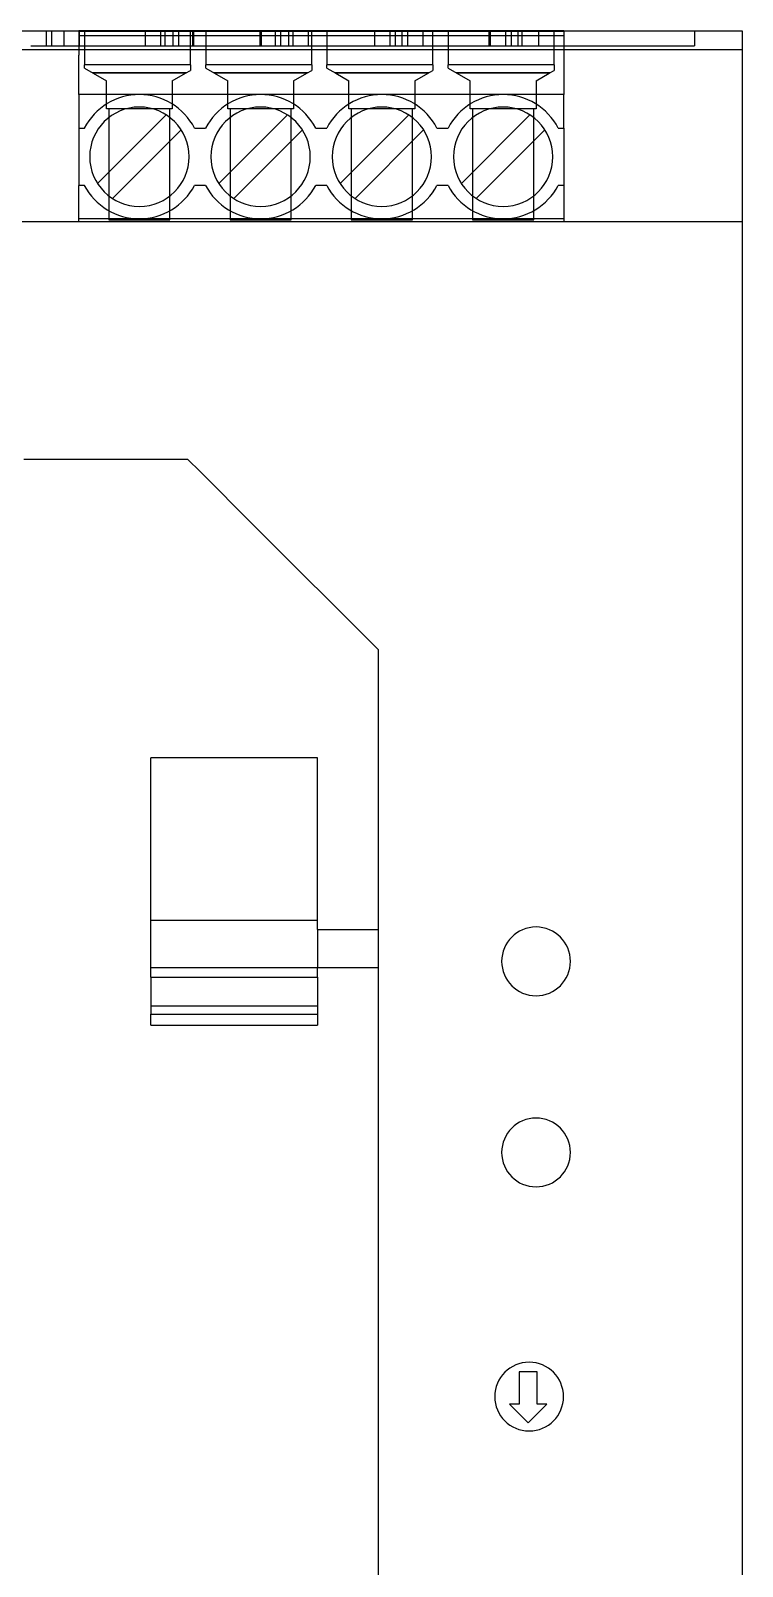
# Model space of a CAD drawing. Header units: inches. Extents: x -8 to 28.4, y -30 to 31.2.
# Drawn here: x 1.597 to 3.064, y 11.437 to 14.604 of the extents above; entities that cross this region are included whole.
import ezdxf

# ---------------------------------------------------------------- set-up
doc = ezdxf.new("R2010")
doc.units = ezdxf.units.IN
doc.header["$MEASUREMENT"] = 0
for name, color, linetype in [('MAIN-1', 7, 'Continuous'), ('MAIN-2', 7, 'Continuous'), ('PSYMS', 7, 'Continuous')]:
    doc.layers.add(name, color=color, linetype=linetype)

# ---------------------------------------------------------------- blocks, each defined once
blk = doc.blocks.new('2866776')
at = {"layer": 'MAIN-1'}
for p, q in [((0, 5.1215), (2.1752, 5.1215)), ((2.1752, 5.1215), (2.1752, 5.0712)), ((3.1752, 5.1215), (2.1752, 5.1215)), ((2.1752, 5.1203), (3.1752, 5.1203)), ((3.1752, 5.1108), (2.1752, 5.1108)), ((3.1752, 5.1215), (3.5433, 5.1215)), ((3.1752, 5.1215), (3.1752, 5.0712)), ((3.5433, 5.1215), (3.5433, 4.7278)), ((2.1752, 4.99), (2.1752, 5.0712)), ((3.1752, 5.0712), (3.1752, 4.99)), ((3.1752, 4.99), (2.1752, 4.99)), ((2.1752, 4.99), (2.1752, 4.9207)), ((3.1752, 4.9207), (3.1752, 4.99)), ((2.2141, 4.8062), (2.3556, 4.9477)), ((2.4641, 4.8062), (2.6056, 4.9477)), ((2.7141, 4.8062), (2.8556, 4.9477)), ((2.9641, 4.8062), (3.1056, 4.9477)), ((2.1752, 4.9207), (2.1752, 4.8026)), ((2.1752, 4.9207), (2.1867, 4.9207)), ((2.3863, 4.9171), (2.2448, 4.7756)), ((2.4137, 4.9207), (2.4367, 4.9207)), ((2.6363, 4.9171), (2.4948, 4.7756)), ((2.6637, 4.9207), (2.6867, 4.9207)), ((2.8863, 4.9171), (2.7448, 4.7756)), ((2.9137, 4.9207), (2.9367, 4.9207)), ((3.1363, 4.9171), (2.9948, 4.7756)), ((3.1637, 4.9207), (3.1752, 4.9207)), ((3.1752, 4.9207), (3.1752, 4.8026)), ((2.1752, 4.7337), (2.1752, 4.8026)), ((2.1867, 4.8026), (2.1752, 4.8026)), ((2.4367, 4.8026), (2.4137, 4.8026)), ((2.6867, 4.8026), (2.6637, 4.8026)), ((2.9367, 4.8026), (2.9137, 4.8026)), ((3.1752, 4.8026), (3.1637, 4.8026)), ((3.1752, 4.8026), (3.1752, 4.7337)), ((0, 4.7278), (3.5433, 4.7278)), ((2.1752, 4.7278), (2.1752, 4.7337)), ((2.3002, 4.7337), (2.1752, 4.7337)), ((2.5502, 4.7337), (2.3002, 4.7337)), ((2.8002, 4.7337), (2.5502, 4.7337)), ((3.0502, 4.7337), (2.8002, 4.7337)), ((3.1752, 4.7337), (3.0502, 4.7337)), ((3.1752, 4.7337), (3.1752, 4.7278)), ((3.5433, 4.7278), (3.5433, 0.6333)), ((3.0833, 2.3554), (3.0833, 2.2888)), ((3.1207, 2.3554), (3.0833, 2.3554)), ((3.1207, 2.2888), (3.1207, 2.3554)), ((3.0636, 2.2888), (3.102, 2.2504)), ((3.0833, 2.2888), (3.0636, 2.2888)), ((3.102, 2.2504), (3.1404, 2.2888)), ((3.1404, 2.2888), (3.1207, 2.2888))]:
    blk.add_line(p, q, dxfattribs=at)
for centre, radius, start, end in [((2.3002, 4.8617), 0.128, 90, 152.5136), ((2.3002, 4.8617), 0.128, 27.4864, 90), ((2.5502, 4.8617), 0.128, 90, 152.5136), ((2.5502, 4.8617), 0.128, 27.4864, 90), ((2.8002, 4.8617), 0.128, 90, 152.5136), ((2.8002, 4.8617), 0.128, 27.4864, 90), ((3.0502, 4.8617), 0.128, 90, 152.5136), ((3.0502, 4.8617), 0.128, 27.4864, 90), ((2.3002, 4.8617), 0.1024, 0, 180), ((2.5502, 4.8617), 0.1024, 0, 180), ((2.8002, 4.8617), 0.1024, 0, 180), ((3.0502, 4.8617), 0.1024, 0, 180), ((2.3002, 4.8617), 0.1024, 180, 0), ((2.5502, 4.8617), 0.1024, 180, 0), ((2.8002, 4.8617), 0.1024, 180, 0), ((3.0502, 4.8617), 0.1024, 180, 0), ((2.3002, 4.8617), 0.128, 207.4864, 270), ((2.3002, 4.8617), 0.128, 270, 332.5136), ((2.5502, 4.8617), 0.128, 207.4864, 270), ((2.5502, 4.8617), 0.128, 270, 332.5136), ((2.8002, 4.8617), 0.128, 207.4864, 270), ((2.8002, 4.8617), 0.128, 270, 332.5136), ((3.0502, 4.8617), 0.128, 207.4864, 270), ((3.0502, 4.8617), 0.128, 270, 332.5136), ((3.1181, 3.2022), 0.0709, 0, 180), ((3.1181, 3.2022), 0.0709, 180, 0), ((3.1181, 2.8081), 0.0709, 0, 180), ((3.1181, 2.8081), 0.0709, 180, 0), ((3.1039, 2.3046), 0.0709, 0, 180), ((3.1039, 2.3046), 0.0709, 180, 0)]:
    blk.add_arc(centre, radius, start, end, dxfattribs=at)
at = {"layer": 'MAIN-2'}
for p, q in [((2.1077, 5.1215), (2.1077, 5.09)), ((2.1077, 5.1215), (2.1077, 5.09)), ((2.1077, 5.1215), (2.1077, 5.09)), ((2.1077, 5.1215), (2.1077, 5.09)), ((2.1077, 5.1215), (2.1077, 5.09)), ((2.1077, 5.1215), (2.1077, 5.09)), ((2.1077, 5.1215), (2.1077, 5.09)), ((2.1077, 5.1215), (2.1077, 5.09)), ((2.1077, 5.1215), (2.1077, 5.09)), ((2.1077, 5.1215), (2.1077, 5.09)), ((2.1077, 5.1215), (2.1077, 5.09)), ((2.1191, 5.1215), (2.1191, 5.09)), ((2.1443, 5.1215), (2.1443, 5.09)), ((2.1443, 5.1215), (2.1443, 5.09)), ((2.1443, 5.1215), (2.1443, 5.09)), ((2.1443, 5.1215), (2.1443, 5.09)), ((2.1443, 5.1215), (2.1443, 5.09)), ((2.1443, 5.1215), (2.1443, 5.09)), ((2.1443, 5.1215), (2.1443, 5.09)), ((2.1443, 5.1215), (2.1443, 5.09)), ((2.1443, 5.1215), (2.1443, 5.09)), ((2.1443, 5.1215), (2.1443, 5.09)), ((2.1443, 5.1215), (2.1443, 5.09)), ((2.1752, 5.1215), (2.1752, 5.1215)), ((2.1752, 5.1203), (2.1752, 5.1203)), ((2.1759, 5.1215), (2.1759, 5.09)), ((2.1759, 5.1215), (2.1759, 5.09)), ((2.1759, 5.1215), (2.1759, 5.09)), ((2.1759, 5.1215), (2.1759, 5.09)), ((2.1759, 5.1215), (2.1759, 5.09)), ((2.1759, 5.1215), (2.1759, 5.09)), ((2.1759, 5.1215), (2.1759, 5.09)), ((2.1759, 5.1215), (2.1759, 5.09)), ((2.1759, 5.1215), (2.1759, 5.09)), ((2.1759, 5.1215), (2.1759, 5.09)), ((2.1759, 5.1215), (2.1759, 5.09)), ((2.1759, 5.1215), (2.1759, 5.09)), ((2.1759, 5.1215), (2.1759, 5.09)), ((2.1759, 5.1215), (2.1759, 5.09)), ((2.1759, 5.1215), (2.1759, 5.09)), ((2.1759, 5.1215), (2.1759, 5.09)), ((2.1759, 5.1215), (2.1759, 5.09)), ((2.1759, 5.1215), (2.1759, 5.09)), ((2.1759, 5.1215), (2.1759, 5.09)), ((2.1759, 5.1215), (2.1759, 5.09)), ((2.1759, 5.1215), (2.1759, 5.09)), ((2.1759, 5.1215), (2.1759, 5.09)), ((2.1759, 5.1215), (2.1759, 5.09)), ((2.187, 5.1203), (2.187, 5.1203)), ((2.187, 5.1203), (2.187, 5.0511)), ((2.3123, 5.1215), (2.3123, 5.09)), ((2.3123, 5.1215), (2.3123, 5.09)), ((2.3123, 5.1215), (2.3123, 5.09)), ((2.3123, 5.1215), (2.3123, 5.09)), ((2.3123, 5.1215), (2.3123, 5.09)), ((2.3123, 5.1215), (2.3123, 5.09)), ((2.3123, 5.1215), (2.3123, 5.09)), ((2.3123, 5.1215), (2.3123, 5.09)), ((2.3123, 5.1215), (2.3123, 5.09)), ((2.3123, 5.1215), (2.3123, 5.09)), ((2.3123, 5.1215), (2.3123, 5.09)), ((2.3123, 5.1215), (2.3123, 5.09)), ((2.3123, 5.1215), (2.3123, 5.09)), ((2.3123, 5.1215), (2.3123, 5.09)), ((2.3123, 5.1215), (2.3123, 5.09)), ((2.3123, 5.1215), (2.3123, 5.09)), ((2.3123, 5.1215), (2.3123, 5.09)), ((2.3123, 5.1215), (2.3123, 5.09)), ((2.3123, 5.1215), (2.3123, 5.09)), ((2.3123, 5.1215), (2.3123, 5.09)), ((2.3123, 5.1215), (2.3123, 5.09)), ((2.3123, 5.1215), (2.3123, 5.09)), ((2.3123, 5.1215), (2.3123, 5.09)), ((2.3439, 5.1215), (2.3439, 5.09)), ((2.3439, 5.1215), (2.3439, 5.09)), ((2.3439, 5.1215), (2.3439, 5.09)), ((2.3439, 5.1215), (2.3439, 5.09)), ((2.3439, 5.1215), (2.3439, 5.09)), ((2.3439, 5.1215), (2.3439, 5.09)), ((2.3439, 5.1215), (2.3439, 5.09)), ((2.3439, 5.1215), (2.3439, 5.09)), ((2.3439, 5.1215), (2.3439, 5.09)), ((2.3439, 5.1215), (2.3439, 5.09)), ((2.3439, 5.1215), (2.3439, 5.09)), ((2.3529, 5.1215), (2.3529, 5.09)), ((2.3691, 5.1215), (2.3691, 5.09)), ((2.3805, 5.1215), (2.3805, 5.09)), ((2.3805, 5.1215), (2.3805, 5.09)), ((2.3805, 5.1215), (2.3805, 5.09)), ((2.3805, 5.1215), (2.3805, 5.09)), ((2.3805, 5.1215), (2.3805, 5.09)), ((2.3805, 5.1215), (2.3805, 5.09)), ((2.3805, 5.1215), (2.3805, 5.09)), ((2.3805, 5.1215), (2.3805, 5.09)), ((2.3805, 5.1215), (2.3805, 5.09)), ((2.3805, 5.1215), (2.3805, 5.09)), ((2.3805, 5.1215), (2.3805, 5.09)), ((2.4055, 5.1203), (2.4055, 5.1203)), ((2.4055, 5.0511), (2.4055, 5.1203)), ((2.4097, 5.1215), (2.4097, 5.09)), ((2.4121, 5.1215), (2.4121, 5.09)), ((2.4121, 5.1215), (2.4121, 5.09)), ((2.4121, 5.1215), (2.4121, 5.09)), ((2.4121, 5.1215), (2.4121, 5.09)), ((2.4121, 5.1215), (2.4121, 5.09)), ((2.4121, 5.1215), (2.4121, 5.09)), ((2.4121, 5.1215), (2.4121, 5.09)), ((2.4121, 5.1215), (2.4121, 5.09)), ((2.4121, 5.1215), (2.4121, 5.09)), ((2.4121, 5.1215), (2.4121, 5.09)), ((2.4121, 5.1215), (2.4121, 5.09)), ((2.4121, 5.1215), (2.4121, 5.09)), ((2.4121, 5.1215), (2.4121, 5.09)), ((2.4121, 5.1215), (2.4121, 5.09)), ((2.4121, 5.1215), (2.4121, 5.09)), ((2.4121, 5.1215), (2.4121, 5.09)), ((2.4121, 5.1215), (2.4121, 5.09)), ((2.4121, 5.1215), (2.4121, 5.09)), ((2.4121, 5.1215), (2.4121, 5.09)), ((2.4121, 5.1215), (2.4121, 5.09)), ((2.4121, 5.1215), (2.4121, 5.09)), ((2.4121, 5.1215), (2.4121, 5.09)), ((2.437, 5.1203), (2.437, 5.1203)), ((2.437, 5.1203), (2.437, 5.0511)), ((2.5485, 5.1215), (2.5485, 5.09)), ((2.5485, 5.1215), (2.5485, 5.09)), ((2.5485, 5.1215), (2.5485, 5.09)), ((2.5485, 5.1215), (2.5485, 5.09)), ((2.5485, 5.1215), (2.5485, 5.09)), ((2.5485, 5.1215), (2.5485, 5.09)), ((2.5485, 5.1215), (2.5485, 5.09)), ((2.5485, 5.1215), (2.5485, 5.09)), ((2.5485, 5.1215), (2.5485, 5.09)), ((2.5485, 5.1215), (2.5485, 5.09)), ((2.5485, 5.1215), (2.5485, 5.09)), ((2.5485, 5.1215), (2.5485, 5.09)), ((2.5485, 5.1215), (2.5485, 5.09)), ((2.5485, 5.1215), (2.5485, 5.09)), ((2.5485, 5.1215), (2.5485, 5.09)), ((2.5485, 5.1215), (2.5485, 5.09)), ((2.5485, 5.1215), (2.5485, 5.09)), ((2.5485, 5.1215), (2.5485, 5.09)), ((2.5485, 5.1215), (2.5485, 5.09)), ((2.5485, 5.1215), (2.5485, 5.09)), ((2.5485, 5.1215), (2.5485, 5.09)), ((2.5485, 5.1215), (2.5485, 5.09)), ((2.551, 5.1215), (2.551, 5.09)), ((2.5802, 5.1215), (2.5802, 5.09)), ((2.5802, 5.1215), (2.5802, 5.09)), ((2.5802, 5.1215), (2.5802, 5.09)), ((2.5802, 5.1215), (2.5802, 5.09)), ((2.5802, 5.1215), (2.5802, 5.09)), ((2.5802, 5.1215), (2.5802, 5.09)), ((2.5802, 5.1215), (2.5802, 5.09)), ((2.5802, 5.1215), (2.5802, 5.09)), ((2.5802, 5.1215), (2.5802, 5.09)), ((2.5802, 5.1215), (2.5802, 5.09)), ((2.5802, 5.1215), (2.5802, 5.09)), ((2.5915, 5.1215), (2.5915, 5.09)), ((2.6078, 5.1215), (2.6078, 5.09)), ((2.6167, 5.1215), (2.6167, 5.09)), ((2.6167, 5.1215), (2.6167, 5.09)), ((2.6167, 5.1215), (2.6167, 5.09)), ((2.6167, 5.1215), (2.6167, 5.09)), ((2.6167, 5.1215), (2.6167, 5.09)), ((2.6167, 5.1215), (2.6167, 5.09)), ((2.6167, 5.1215), (2.6167, 5.09)), ((2.6167, 5.1215), (2.6167, 5.09)), ((2.6167, 5.1215), (2.6167, 5.09)), ((2.6167, 5.1215), (2.6167, 5.09)), ((2.6167, 5.1215), (2.6167, 5.09)), ((2.6483, 5.1215), (2.6483, 5.09)), ((2.6483, 5.1215), (2.6483, 5.09)), ((2.6483, 5.1215), (2.6483, 5.09)), ((2.6483, 5.1215), (2.6483, 5.09)), ((2.6483, 5.1215), (2.6483, 5.09)), ((2.6483, 5.1215), (2.6483, 5.09)), ((2.6483, 5.1215), (2.6483, 5.09)), ((2.6483, 5.1215), (2.6483, 5.09)), ((2.6483, 5.1215), (2.6483, 5.09)), ((2.6483, 5.1215), (2.6483, 5.09)), ((2.6483, 5.1215), (2.6483, 5.09)), ((2.6483, 5.1215), (2.6483, 5.09)), ((2.6483, 5.1215), (2.6483, 5.09)), ((2.6483, 5.1215), (2.6483, 5.09)), ((2.6483, 5.1215), (2.6483, 5.09)), ((2.6483, 5.1215), (2.6483, 5.09)), ((2.6483, 5.1215), (2.6483, 5.09)), ((2.6483, 5.1215), (2.6483, 5.09)), ((2.6483, 5.1215), (2.6483, 5.09)), ((2.6483, 5.1215), (2.6483, 5.09)), ((2.6483, 5.1215), (2.6483, 5.09)), ((2.6483, 5.1215), (2.6483, 5.09)), ((2.6483, 5.1215), (2.6483, 5.09)), ((2.6555, 5.1203), (2.6555, 5.1203)), ((2.6555, 5.0511), (2.6555, 5.1203)), ((2.687, 5.1203), (2.687, 5.1203)), ((2.687, 5.1203), (2.687, 5.0511)), ((2.7847, 5.1215), (2.7847, 5.09)), ((2.7847, 5.1215), (2.7847, 5.09)), ((2.7847, 5.1215), (2.7847, 5.09)), ((2.7847, 5.1215), (2.7847, 5.09)), ((2.7847, 5.1215), (2.7847, 5.09)), ((2.7847, 5.1215), (2.7847, 5.09)), ((2.7847, 5.1215), (2.7847, 5.09)), ((2.7847, 5.1215), (2.7847, 5.09)), ((2.7847, 5.1215), (2.7847, 5.09)), ((2.7847, 5.1215), (2.7847, 5.09)), ((2.7847, 5.1215), (2.7847, 5.09)), ((2.7847, 5.1215), (2.7847, 5.09)), ((2.7847, 5.1215), (2.7847, 5.09)), ((2.7847, 5.1215), (2.7847, 5.09)), ((2.7847, 5.1215), (2.7847, 5.09)), ((2.7847, 5.1215), (2.7847, 5.09)), ((2.7847, 5.1215), (2.7847, 5.09)), ((2.7847, 5.1215), (2.7847, 5.09)), ((2.7847, 5.1215), (2.7847, 5.09)), ((2.7847, 5.1215), (2.7847, 5.09)), ((2.7847, 5.1215), (2.7847, 5.09)), ((2.7847, 5.1215), (2.7847, 5.09)), ((2.7847, 5.1215), (2.7847, 5.09)), ((2.8164, 5.1215), (2.8164, 5.09)), ((2.8164, 5.1215), (2.8164, 5.09)), ((2.8164, 5.1215), (2.8164, 5.09)), ((2.8164, 5.1215), (2.8164, 5.09)), ((2.8164, 5.1215), (2.8164, 5.09)), ((2.8164, 5.1215), (2.8164, 5.09)), ((2.8164, 5.1215), (2.8164, 5.09)), ((2.8164, 5.1215), (2.8164, 5.09)), ((2.8164, 5.1215), (2.8164, 5.09)), ((2.8164, 5.1215), (2.8164, 5.09)), ((2.8164, 5.1215), (2.8164, 5.09)), ((2.8278, 5.1215), (2.8278, 5.09)), ((2.8416, 5.1215), (2.8416, 5.09)), ((2.8529, 5.1215), (2.8529, 5.09)), ((2.8529, 5.1215), (2.8529, 5.09)), ((2.8529, 5.1215), (2.8529, 5.09)), ((2.8529, 5.1215), (2.8529, 5.09)), ((2.8529, 5.1215), (2.8529, 5.09)), ((2.8529, 5.1215), (2.8529, 5.09)), ((2.8529, 5.1215), (2.8529, 5.09)), ((2.8529, 5.1215), (2.8529, 5.09)), ((2.8529, 5.1215), (2.8529, 5.09)), ((2.8529, 5.1215), (2.8529, 5.09)), ((2.8529, 5.1215), (2.8529, 5.09)), ((2.8846, 5.1215), (2.8846, 5.09)), ((2.8846, 5.1215), (2.8846, 5.09)), ((2.8846, 5.1215), (2.8846, 5.09)), ((2.8846, 5.1215), (2.8846, 5.09)), ((2.8846, 5.1215), (2.8846, 5.09)), ((2.8846, 5.1215), (2.8846, 5.09)), ((2.8846, 5.1215), (2.8846, 5.09)), ((2.8846, 5.1215), (2.8846, 5.09)), ((2.8846, 5.1215), (2.8846, 5.09)), ((2.8846, 5.1215), (2.8846, 5.09)), ((2.8846, 5.1215), (2.8846, 5.09)), ((2.8846, 5.1215), (2.8846, 5.09)), ((2.8846, 5.1215), (2.8846, 5.09)), ((2.8846, 5.1215), (2.8846, 5.09)), ((2.8846, 5.1215), (2.8846, 5.09)), ((2.8846, 5.1215), (2.8846, 5.09)), ((2.8846, 5.1215), (2.8846, 5.09)), ((2.8846, 5.1215), (2.8846, 5.09)), ((2.8846, 5.1215), (2.8846, 5.09)), ((2.8846, 5.1215), (2.8846, 5.09)), ((2.8846, 5.1215), (2.8846, 5.09)), ((2.8846, 5.1215), (2.8846, 5.09)), ((2.8846, 5.1215), (2.8846, 5.09)), ((2.9055, 5.1203), (2.9055, 5.1203)), ((2.9055, 5.0511), (2.9055, 5.1203)), ((2.937, 5.1203), (2.937, 5.1203)), ((2.937, 5.1203), (2.937, 5.0511)), ((3.0209, 5.1215), (3.0209, 5.09)), ((3.0209, 5.1215), (3.0209, 5.09)), ((3.0209, 5.1215), (3.0209, 5.09)), ((3.0209, 5.1215), (3.0209, 5.09)), ((3.0209, 5.1215), (3.0209, 5.09)), ((3.0209, 5.1215), (3.0209, 5.09)), ((3.0209, 5.1215), (3.0209, 5.09)), ((3.0209, 5.1215), (3.0209, 5.09)), ((3.0209, 5.1215), (3.0209, 5.09)), ((3.0209, 5.1215), (3.0209, 5.09)), ((3.0209, 5.1215), (3.0209, 5.09)), ((3.0209, 5.1215), (3.0209, 5.09)), ((3.0209, 5.1215), (3.0209, 5.09)), ((3.0209, 5.1215), (3.0209, 5.09)), ((3.0209, 5.1215), (3.0209, 5.09)), ((3.0209, 5.1215), (3.0209, 5.09)), ((3.0209, 5.1215), (3.0209, 5.09)), ((3.0209, 5.1215), (3.0209, 5.09)), ((3.0209, 5.1215), (3.0209, 5.09)), ((3.0209, 5.1215), (3.0209, 5.09)), ((3.0209, 5.1215), (3.0209, 5.09)), ((3.0209, 5.1215), (3.0209, 5.09)), ((3.0234, 5.1215), (3.0234, 5.09)), ((3.0551, 5.1215), (3.0551, 5.09)), ((3.0551, 5.1215), (3.0551, 5.09)), ((3.0551, 5.1215), (3.0551, 5.09)), ((3.0551, 5.1215), (3.0551, 5.09)), ((3.0551, 5.1215), (3.0551, 5.09)), ((3.0551, 5.1215), (3.0551, 5.09)), ((3.0551, 5.1215), (3.0551, 5.09)), ((3.0551, 5.1215), (3.0551, 5.09)), ((3.0551, 5.1215), (3.0551, 5.09)), ((3.0551, 5.1215), (3.0551, 5.09)), ((3.0551, 5.1215), (3.0551, 5.09)), ((3.0665, 5.1215), (3.0665, 5.09)), ((3.0802, 5.1215), (3.0802, 5.09)), ((3.0891, 5.1215), (3.0891, 5.09)), ((3.0891, 5.1215), (3.0891, 5.09)), ((3.0891, 5.1215), (3.0891, 5.09)), ((3.0891, 5.1215), (3.0891, 5.09)), ((3.0891, 5.1215), (3.0891, 5.09)), ((3.0891, 5.1215), (3.0891, 5.09)), ((3.0891, 5.1215), (3.0891, 5.09)), ((3.0891, 5.1215), (3.0891, 5.09)), ((3.0891, 5.1215), (3.0891, 5.09)), ((3.0891, 5.1215), (3.0891, 5.09)), ((3.0891, 5.1215), (3.0891, 5.09)), ((3.1233, 5.1215), (3.1233, 5.09)), ((3.1233, 5.1215), (3.1233, 5.09)), ((3.1233, 5.1215), (3.1233, 5.09)), ((3.1233, 5.1215), (3.1233, 5.09)), ((3.1233, 5.1215), (3.1233, 5.09)), ((3.1233, 5.1215), (3.1233, 5.09)), ((3.1233, 5.1215), (3.1233, 5.09)), ((3.1233, 5.1215), (3.1233, 5.09)), ((3.1233, 5.1215), (3.1233, 5.09)), ((3.1233, 5.1215), (3.1233, 5.09)), ((3.1233, 5.1215), (3.1233, 5.09)), ((3.1233, 5.1215), (3.1233, 5.09)), ((3.1233, 5.1215), (3.1233, 5.09)), ((3.1233, 5.1215), (3.1233, 5.09)), ((3.1233, 5.1215), (3.1233, 5.09)), ((3.1233, 5.1215), (3.1233, 5.09)), ((3.1233, 5.1215), (3.1233, 5.09)), ((3.1233, 5.1215), (3.1233, 5.09)), ((3.1233, 5.1215), (3.1233, 5.09)), ((3.1233, 5.1215), (3.1233, 5.09)), ((3.1233, 5.1215), (3.1233, 5.09)), ((3.1233, 5.1215), (3.1233, 5.09)), ((3.1233, 5.1215), (3.1233, 5.09)), ((3.1555, 5.1203), (3.1555, 5.1203)), ((3.1555, 5.0511), (3.1555, 5.1203)), ((3.1752, 5.1215), (3.1752, 5.1215)), ((3.1752, 5.1203), (3.1752, 5.1203)), ((3.4449, 5.1215), (3.4449, 5.1215)), ((3.4449, 5.1215), (3.4449, 5.1215)), ((3.4449, 5.1215), (3.4449, 5.09)), ((3.4449, 5.1215), (3.4449, 5.1215)), ((3.4449, 5.1215), (3.4449, 5.1215)), ((3.4449, 5.1215), (3.4449, 5.1215)), ((3.4449, 5.1215), (3.4449, 5.1215)), ((3.4449, 5.1215), (3.4449, 5.1215)), ((3.4449, 5.1215), (3.4449, 5.1215)), ((3.4449, 5.1215), (3.4449, 5.1215)), ((3.4449, 5.1215), (3.4449, 5.1215)), ((3.4449, 5.1215), (3.4449, 5.1215)), ((3.4449, 5.1215), (3.4449, 5.1215)), ((3.5433, 5.1215), (3.5433, 5.1215)), ((3.5433, 5.0821), (0, 5.0821)), ((2.0761, 5.09), (2.1443, 5.09)), ((2.1077, 5.09), (2.1759, 5.09)), ((2.1759, 5.09), (2.3123, 5.09)), ((2.3123, 5.09), (2.3805, 5.09)), ((2.3439, 5.09), (2.3529, 5.09)), ((2.3529, 5.09), (2.6078, 5.09)), ((2.5802, 5.09), (2.6483, 5.09)), ((2.6078, 5.09), (2.6167, 5.09)), ((2.6483, 5.09), (2.7847, 5.09)), ((2.7847, 5.09), (2.8529, 5.09)), ((2.8164, 5.09), (2.8278, 5.09)), ((2.8278, 5.09), (3.0802, 5.09)), ((3.0551, 5.09), (3.1233, 5.09)), ((3.0802, 5.09), (3.0891, 5.09)), ((3.1233, 5.09), (3.4449, 5.09)), ((3.4449, 5.09), (3.4449, 5.09)), ((3.4449, 5.09), (3.4449, 5.09)), ((3.4449, 5.09), (3.4449, 5.09)), ((3.4449, 5.09), (3.4449, 5.09)), ((3.4449, 5.09), (3.4449, 5.09)), ((3.4449, 5.09), (3.4449, 5.09)), ((3.4449, 5.09), (3.4449, 5.09)), ((3.4449, 5.09), (3.4449, 5.09)), ((3.4449, 5.09), (3.4449, 5.09)), ((3.4449, 5.09), (3.4449, 5.09)), ((3.4449, 5.09), (3.4449, 5.09)), ((3.4449, 5.09), (3.4449, 5.09)), ((3.5433, 5.0821), (3.5433, 5.0821)), ((2.187, 5.0441), (2.187, 5.0511)), ((2.4055, 5.0511), (2.187, 5.0511)), ((2.187, 5.0441), (2.187, 5.0441)), ((2.187, 5.0441), (2.205, 5.0337)), ((2.3954, 5.0337), (2.4055, 5.0396)), ((2.4055, 5.0511), (2.4055, 5.0396)), ((2.4055, 5.0396), (2.4055, 5.0396)), ((2.437, 5.0441), (2.437, 5.0511)), ((2.6555, 5.0511), (2.437, 5.0511)), ((2.437, 5.0441), (2.437, 5.0441)), ((2.437, 5.0441), (2.455, 5.0337)), ((2.6454, 5.0337), (2.6555, 5.0396)), ((2.6555, 5.0511), (2.6555, 5.0396)), ((2.6555, 5.0396), (2.6555, 5.0396)), ((2.687, 5.0441), (2.687, 5.0511)), ((2.9055, 5.0511), (2.687, 5.0511)), ((2.687, 5.0441), (2.687, 5.0441)), ((2.687, 5.0441), (2.705, 5.0337)), ((2.8954, 5.0337), (2.9055, 5.0396)), ((2.9055, 5.0511), (2.9055, 5.0396)), ((2.9055, 5.0396), (2.9055, 5.0396)), ((2.937, 5.0441), (2.937, 5.0511)), ((3.1555, 5.0511), (2.937, 5.0511)), ((2.937, 5.0441), (2.937, 5.0441)), ((2.937, 5.0441), (2.955, 5.0337)), ((3.1454, 5.0337), (3.1555, 5.0396)), ((3.1555, 5.0511), (3.1555, 5.0396)), ((3.1555, 5.0396), (3.1555, 5.0396)), ((2.3974, 5.0349), (2.203, 5.0349)), ((2.205, 5.0337), (2.2323, 5.018)), ((2.3954, 5.0337), (2.205, 5.0337)), ((2.2323, 5.018), (2.2323, 5.018)), ((2.2323, 4.9601), (2.2323, 5.018)), ((2.3681, 5.018), (2.3954, 5.0337)), ((2.3681, 5.018), (2.3681, 4.9601)), ((2.3681, 5.018), (2.3681, 5.018)), ((2.6474, 5.0349), (2.453, 5.0349)), ((2.455, 5.0337), (2.4823, 5.018)), ((2.6454, 5.0337), (2.455, 5.0337)), ((2.4823, 4.9601), (2.4823, 5.018)), ((2.4823, 5.018), (2.4823, 5.018)), ((2.6181, 5.018), (2.6454, 5.0337)), ((2.6181, 5.018), (2.6181, 5.018)), ((2.6181, 5.018), (2.6181, 4.9601)), ((2.8974, 5.0349), (2.703, 5.0349)), ((2.705, 5.0337), (2.7323, 5.018)), ((2.8954, 5.0337), (2.705, 5.0337)), ((2.7323, 4.9601), (2.7323, 5.018)), ((2.7323, 5.018), (2.7323, 5.018)), ((2.8681, 5.018), (2.8954, 5.0337)), ((2.8681, 5.018), (2.8681, 5.018)), ((2.8681, 5.018), (2.8681, 4.9601)), ((3.1474, 5.0349), (2.953, 5.0349)), ((2.955, 5.0337), (2.9823, 5.018)), ((3.1454, 5.0337), (2.955, 5.0337)), ((2.9823, 4.9601), (2.9823, 5.018)), ((2.9823, 5.018), (2.9823, 5.018)), ((3.1181, 5.018), (3.1454, 5.0337)), ((3.1181, 5.018), (3.1181, 5.018)), ((3.1181, 5.018), (3.1181, 4.9601)), ((2.2323, 4.9601), (2.2323, 4.9601)), ((2.3681, 4.9601), (2.2323, 4.9601)), ((2.2372, 4.9601), (2.2372, 4.7317)), ((2.2372, 4.9601), (2.2372, 4.9601)), ((2.3556, 4.9477), (2.3556, 4.9477)), ((2.3632, 4.7317), (2.3632, 4.9601)), ((2.3632, 4.9601), (2.3632, 4.9601)), ((2.3681, 4.9601), (2.3681, 4.9601)), ((2.6181, 4.9601), (2.4823, 4.9601)), ((2.4823, 4.9601), (2.4823, 4.9601)), ((2.4872, 4.9601), (2.4872, 4.9601)), ((2.4872, 4.9601), (2.4872, 4.7317)), ((2.6056, 4.9477), (2.6056, 4.9477)), ((2.6132, 4.9601), (2.6132, 4.9601)), ((2.6132, 4.7317), (2.6132, 4.9601)), ((2.6181, 4.9601), (2.6181, 4.9601)), ((2.8681, 4.9601), (2.7323, 4.9601)), ((2.7323, 4.9601), (2.7323, 4.9601)), ((2.7372, 4.9601), (2.7372, 4.9601)), ((2.7372, 4.9601), (2.7372, 4.7317)), ((2.8556, 4.9477), (2.8556, 4.9477)), ((2.8632, 4.9601), (2.8632, 4.9601)), ((2.8632, 4.7317), (2.8632, 4.9601)), ((2.8681, 4.9601), (2.8681, 4.9601)), ((3.1181, 4.9601), (2.9823, 4.9601)), ((2.9823, 4.9601), (2.9823, 4.9601)), ((2.9872, 4.9601), (2.9872, 4.9601)), ((2.9872, 4.9601), (2.9872, 4.7317)), ((3.1056, 4.9477), (3.1056, 4.9477)), ((3.1132, 4.9601), (3.1132, 4.9601)), ((3.1132, 4.7317), (3.1132, 4.9601)), ((3.1181, 4.9601), (3.1181, 4.9601)), ((2.1752, 4.9207), (2.1752, 4.9207)), ((2.1867, 4.9207), (2.1867, 4.9207)), ((2.3863, 4.9171), (2.3863, 4.9171)), ((2.4137, 4.9207), (2.4137, 4.9207)), ((2.4367, 4.9207), (2.4367, 4.9207)), ((2.6363, 4.9171), (2.6363, 4.9171)), ((2.6637, 4.9207), (2.6637, 4.9207)), ((2.6867, 4.9207), (2.6867, 4.9207)), ((2.8863, 4.9171), (2.8863, 4.9171)), ((2.9137, 4.9207), (2.9137, 4.9207)), ((2.9367, 4.9207), (2.9367, 4.9207)), ((3.1363, 4.9171), (3.1363, 4.9171)), ((3.1637, 4.9207), (3.1637, 4.9207)), ((3.1752, 4.9207), (3.1752, 4.9207)), ((2.1978, 4.8617), (2.1978, 4.8617)), ((2.4026, 4.8617), (2.4026, 4.8617)), ((2.4478, 4.8617), (2.4478, 4.8617)), ((2.6526, 4.8617), (2.6526, 4.8617)), ((2.6978, 4.8617), (2.6978, 4.8617)), ((2.9026, 4.8617), (2.9026, 4.8617)), ((2.9478, 4.8617), (2.9478, 4.8617)), ((3.1526, 4.8617), (3.1526, 4.8617)), ((2.1752, 4.8026), (2.1752, 4.8026)), ((2.1867, 4.8026), (2.1867, 4.8026)), ((2.2141, 4.8062), (2.2141, 4.8062)), ((2.4137, 4.8026), (2.4137, 4.8026)), ((2.4367, 4.8026), (2.4367, 4.8026)), ((2.4641, 4.8062), (2.4641, 4.8062)), ((2.6637, 4.8026), (2.6637, 4.8026)), ((2.6867, 4.8026), (2.6867, 4.8026)), ((2.7141, 4.8062), (2.7141, 4.8062)), ((2.9137, 4.8026), (2.9137, 4.8026)), ((2.9367, 4.8026), (2.9367, 4.8026)), ((2.9641, 4.8062), (2.9641, 4.8062)), ((3.1637, 4.8026), (3.1637, 4.8026)), ((3.1752, 4.8026), (3.1752, 4.8026)), ((2.2448, 4.7756), (2.2448, 4.7756)), ((2.4948, 4.7756), (2.4948, 4.7756)), ((2.7448, 4.7756), (2.7448, 4.7756)), ((2.9948, 4.7756), (2.9948, 4.7756)), ((2.1752, 4.7278), (2.1752, 4.7278)), ((2.2372, 4.7317), (2.2372, 4.7317)), ((2.2372, 4.7317), (2.3632, 4.7317)), ((2.3632, 4.7317), (2.3632, 4.7317)), ((2.4872, 4.7317), (2.4872, 4.7317)), ((2.4872, 4.7317), (2.6132, 4.7317)), ((2.6132, 4.7317), (2.6132, 4.7317)), ((2.7372, 4.7317), (2.7372, 4.7317)), ((2.7372, 4.7317), (2.8632, 4.7317)), ((2.8632, 4.7317), (2.8632, 4.7317)), ((2.9872, 4.7317), (2.9872, 4.7317)), ((2.9872, 4.7317), (3.1132, 4.7317)), ((3.1132, 4.7317), (3.1132, 4.7317)), ((3.1752, 4.7278), (3.1752, 4.7278)), ((3.5433, 4.7278), (3.5433, 4.7278)), ((2.0622, 4.2382), (2.3992, 4.2382)), ((2.3992, 4.2382), (2.4259, 4.2115)), ((2.3992, 4.2382), (2.3992, 4.2382)), ((2.5347, 4.1027), (2.4259, 4.2115)), ((2.5347, 4.1027), (2.7929, 3.8445)), ((2.7929, 3.8445), (2.7929, 3.8445)), ((2.7929, 0.4193), (2.7929, 3.8445)), ((2.6676, 3.622), (2.3239, 3.622)), ((2.3239, 3.189), (2.3239, 3.622)), ((2.6676, 3.2677), (2.6676, 3.622)), ((2.3239, 3.2874), (2.6676, 3.2874)), ((2.6676, 3.2677), (2.7929, 3.2677)), ((2.6676, 3.2677), (2.6676, 3.2677)), ((2.6676, 3.2677), (2.6676, 3.189)), ((2.7929, 3.2677), (2.7929, 3.2677)), ((3.0472, 3.2022), (3.0472, 3.2022)), ((3.189, 3.2022), (3.189, 3.2022)), ((2.7929, 3.189), (2.3239, 3.189)), ((2.3239, 3.189), (2.3239, 3.189)), ((2.3239, 3.1693), (2.3239, 3.189)), ((2.3239, 3.1693), (2.3239, 3.0936)), ((2.3239, 3.1693), (2.6676, 3.1693)), ((2.6676, 3.1693), (2.6676, 3.189)), ((2.6676, 3.1693), (2.6676, 3.0936)), ((2.7929, 3.189), (2.7929, 3.189)), ((2.3239, 3.1102), (2.6676, 3.1102)), ((2.3239, 3.0709), (2.3239, 3.0936)), ((2.3239, 3.0936), (2.6676, 3.0936)), ((2.6676, 3.0936), (2.6676, 3.0709)), ((2.3239, 3.0709), (2.3239, 3.0709)), ((2.3239, 3.0709), (2.6676, 3.0709)), ((2.6676, 3.0709), (2.6676, 3.0709)), ((3.0472, 2.8081), (3.0472, 2.8081)), ((3.189, 2.8081), (3.189, 2.8081)), ((3.0833, 2.3554), (3.0833, 2.3554)), ((3.1207, 2.3554), (3.1207, 2.3554)), ((3.0331, 2.3046), (3.0331, 2.3046)), ((3.0636, 2.2888), (3.0636, 2.2888)), ((3.0833, 2.2888), (3.0833, 2.2888)), ((3.1207, 2.2888), (3.1207, 2.2888)), ((3.1404, 2.2888), (3.1404, 2.2888)), ((3.1748, 2.3046), (3.1748, 2.3046)), ((3.102, 2.2504), (3.102, 2.2504))]:
    blk.add_line(p, q, dxfattribs=at)

msp = doc.modelspace()

# ---------------------------------------------------------------- block references
at = {"layer": 'PSYMS'}
msp.add_blockref('2866776', (-0.479, 9.4823), dxfattribs=at)

doc.saveas('drawing.dxf')
